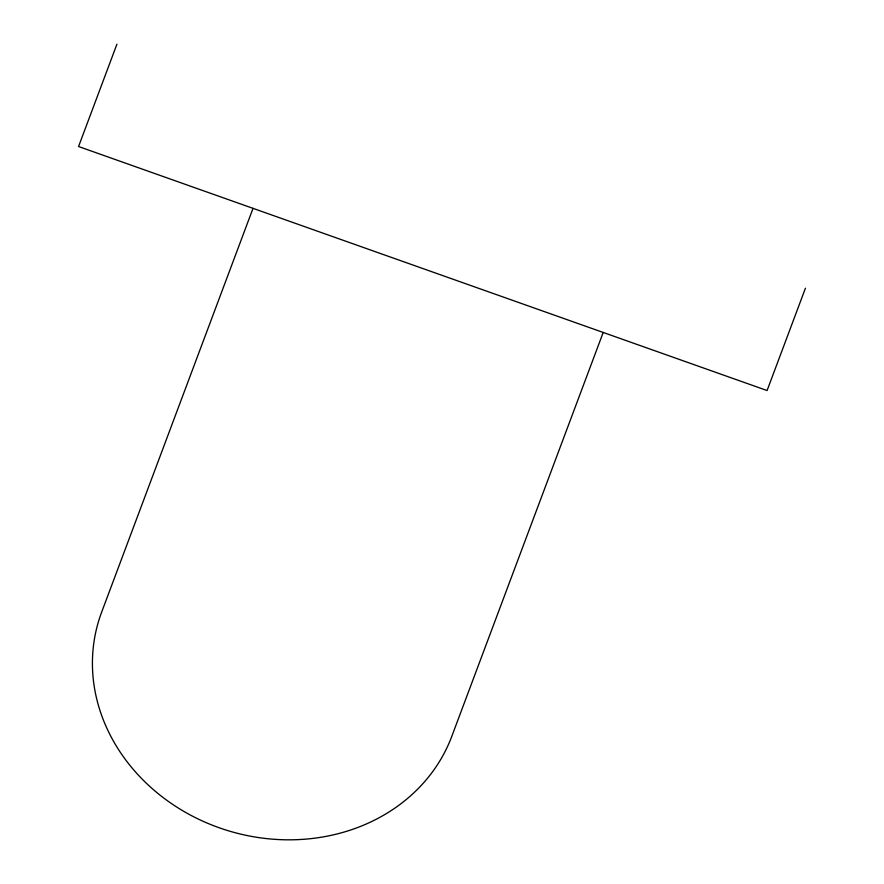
<?xml version="1.0" encoding="UTF-8"?>
<svg xmlns="http://www.w3.org/2000/svg" width="884" height="884" viewBox="0 0 884 884"><rect width="100%" height="100%" fill="white"/><g stroke="black" fill="none" stroke-linecap="round" stroke-linejoin="round"><path stroke-width="1.33" d="M116.92 44.2L78.565 146.523L767.08 390.54L805.434 288.217M253.023 208.359L101.627 612.214A185.861 163.805 15.9 0 0 219.177 827.755A185.861 163.805 15.9 0 0 451.801 736.317L603.197 332.461"/></g></svg>
